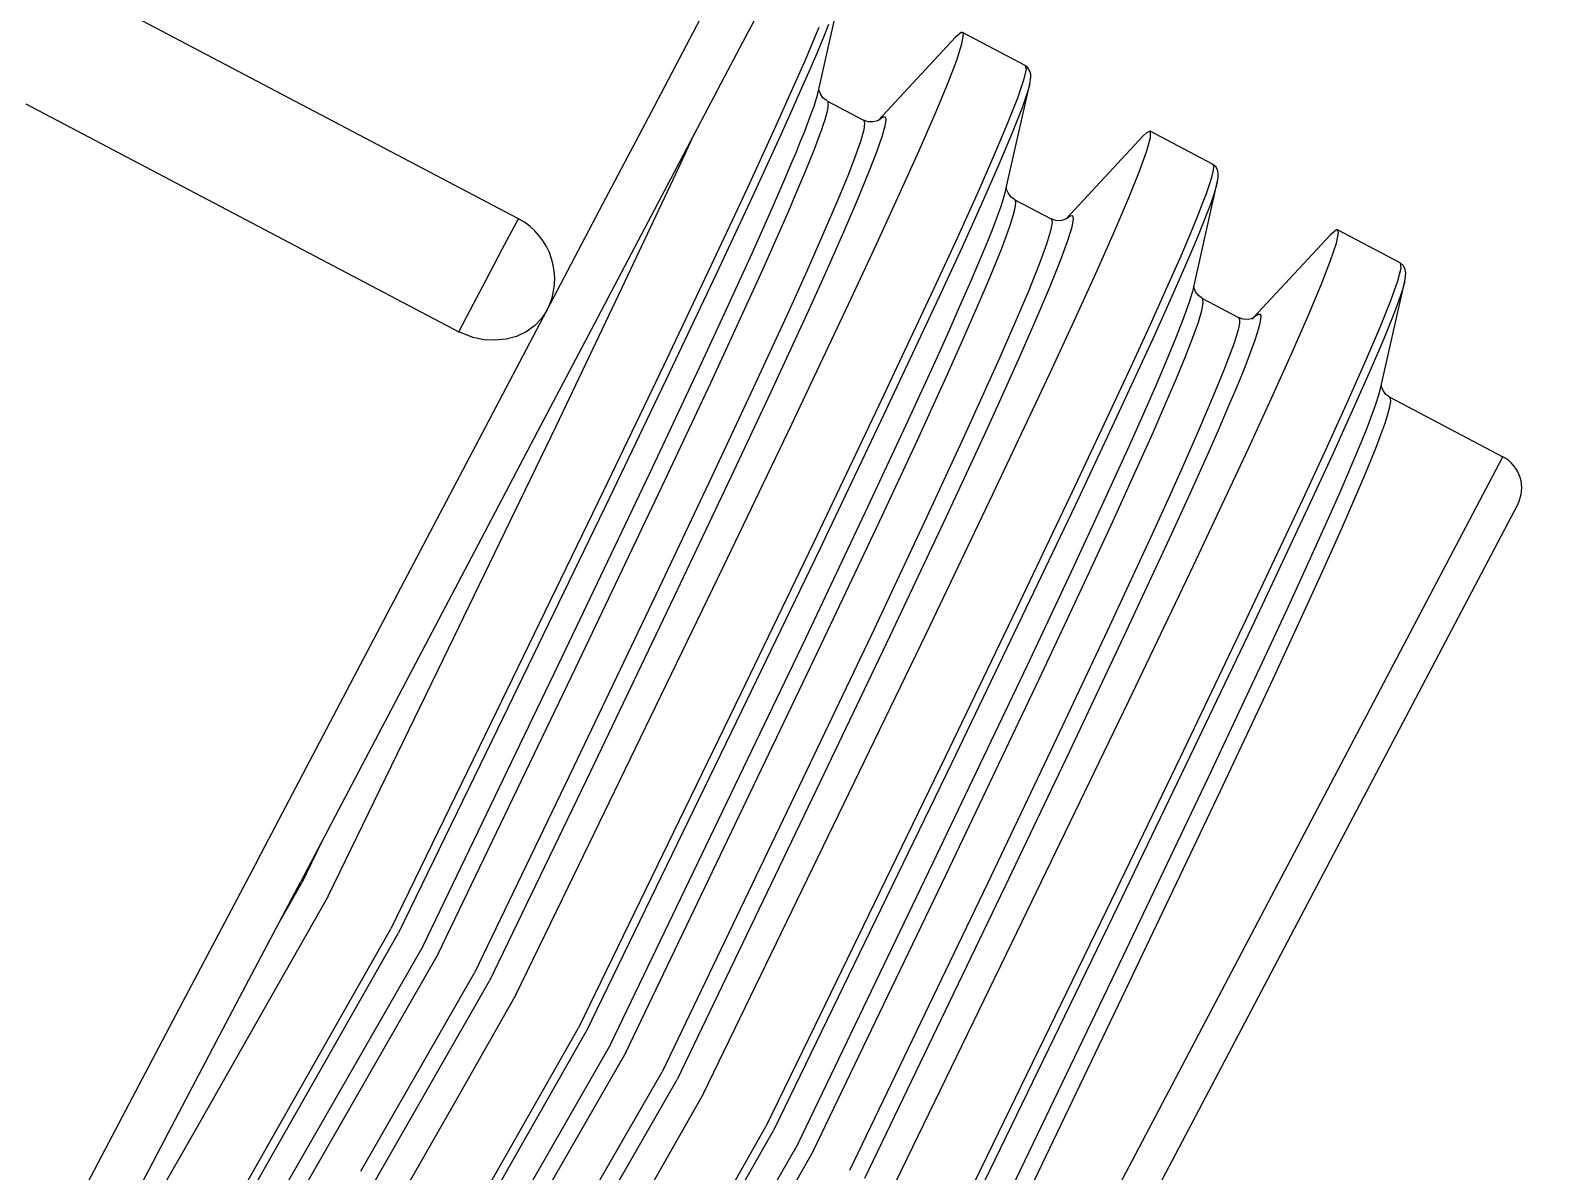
# Model space of a CAD drawing. Header units: metres. Extents: x 1628 to 1845, y 824 to 931.
# Drawn here: x 1653.5112 to 1653.5749, y 914.3328 to 914.3802 of the extents above; entities that cross this region are included whole.
import ezdxf

# ---------------------------------------------------------------- set-up
doc = ezdxf.new("R2010")
doc.units = ezdxf.units.M
doc.header["$LTSCALE"] = 0.15
doc.layers.get('0').update_dxf_attribs({"lineweight": 0, "plot": 0})
doc.layers.get('Defpoints').update_dxf_attribs({"lineweight": 0})
doc.layers.add('Alvenaria', color=170, linetype='Continuous', lineweight=0)
doc.layers.add('hidrosanitário', color=26, linetype='Continuous', lineweight=0)
doc.styles.get("Standard").update_dxf_attribs({"font": 'arial.ttf'})
doc.dimstyles.new('Lunardi', dxfattribs={"dimtxt": 0.1, "dimasz": 0.05, "dimexe": 0, "dimexo": 0.05, "dimgap": 0.05, "dimtad": 0, "dimzin": 9, "dimtxsty": 'Standard', "dimblk": 'OBLIQUE', "dimcen": 0, "dimse1": 1, "dimse2": 1, "dimclrd": 1, "dimclre": 1, "dimclrt": 1, "dimadec": 0, "dimazin": 0, "dimtfac": 1, "dimtmove": 1, "dimatfit": 2, "dimldrblk": 'OBLIQUE', "dimfxl": 1, "dimarcsym": 0})

# ---------------------------------------------------------------- blocks, each defined once
blk = doc.blocks.new('_Oblique')
at = {"color": 0, "linetype": 'ByBlock', "lineweight": -2}
blk.add_line((-0.5, -0.5), (0.5, 0.5), dxfattribs=at)
blk = doc.blocks.new('*D89')
at = {"layer": 'Alvenaria', "color": 1, "lineweight": -2, "ltscale": 10}
for p, q in [((1661.738355968798, 914.6991428588215), (1661.738355968798, 914.8843262014461)), ((1661.738355968798, 914.7917345301338), (1661.993642462659, 914.7762313281611)), ((1661.993642462659, 914.7762313281611), (1661.993642462659, 914.6762313281611))]:
    blk.add_line(p, q, dxfattribs=at)
at = {"layer": 'Defpoints', "color": 0, "ltscale": 10}
for p in [(1641.757035045169, 914.8843262014461), (1661.738355968798, 914.8843262014461), (1656.407035045169, 914.6991428588215)]:
    blk.add_point(p, dxfattribs=at)
at = {"layer": 'Alvenaria', "color": 1, "lineweight": -2, "ltscale": 10, "xscale": 0.05, "yscale": 0.05, "zscale": 0.05}
for p, rotation in [((1661.738355968798, 914.8843262014461), 90), ((1661.738355968798, 914.6991428588215), 270)]:
    blk.add_blockref('_Oblique', p, dxfattribs=dict(at, rotation=rotation))
at = {"layer": 'Alvenaria', "color": 1, "ltscale": 10, "insert": (1661.993642462659, 914.4962517920086), "char_height": 0.1, "attachment_point": 5, "rotation": 90}
blk.add_mtext('0,19', dxfattribs=at)

msp = doc.modelspace()

# ---------------------------------------------------------------- linework, layer by layer
at = {"layer": 'hidrosanitário', "linetype": 'Continuous'}
for p, q in [((1653.531510594308, 914.3724243345716), (1653.511312486317, 914.3830576976188)), ((1653.543990342594, 914.3777377927822), (1653.544978904876, 914.3821417047191)), ((1653.541684541511, 914.3813781099686), (1653.540210985828, 914.3785790861139)), ((1653.537168896965, 914.3771063517299), (1653.539086064246, 914.3807480172691)), ((1653.544005890305, 914.3803742138502), (1653.543749005766, 914.3797596372024)), ((1653.544411254313, 914.3805025770989), (1653.54419952061, 914.3799796057465)), ((1653.543749005766, 914.3797596372024), (1653.543445025071, 914.3790500539337)), ((1653.54419952061, 914.3799796057465), (1653.543944259477, 914.3793680500155)), ((1653.549691843237, 914.3799703168713), (1653.546491734743, 914.3765237948624)), ((1653.549920552375, 914.3801622397907), (1653.549691843237, 914.3799703168713)), ((1653.549739770598, 914.3790242593959), (1653.549957690297, 914.379703060185)), ((1653.549981928447, 914.3801653117246), (1653.549920552375, 914.3801622397907)), ((1653.549957690297, 914.379703060185), (1653.550018388763, 914.3800832187244)), ((1653.550018388763, 914.3800832187244), (1653.549981928447, 914.3801653117246)), ((1653.552586666458, 914.3787940384882), (1653.549981928447, 914.3801653117246)), ((1653.543445025071, 914.3790500539337), (1653.543089194054, 914.3782361093781)), ((1653.543944259477, 914.3793680500155), (1653.54364218047, 914.3786620209532)), ((1653.549367159042, 914.3780516209176), (1653.549739770598, 914.3790242593959)), ((1653.540210985828, 914.3785790861139), (1653.538514189501, 914.3753560159266)), ((1653.54364218047, 914.3786620209532), (1653.543288541671, 914.3778521792265)), ((1653.552622788616, 914.3786451448443), (1653.552523098212, 914.3781915890972)), ((1653.552583856003, 914.378795394985), (1653.552586666177, 914.378794038636)), ((1653.552704064089, 914.3787017309326), (1653.5525838797, 914.3787953007527)), ((1653.552586666177, 914.378794038636), (1653.552622788616, 914.3786451448443)), ((1653.552785354375, 914.3785666975625), (1653.552704064089, 914.3787017309326)), ((1653.552816595036, 914.3784347303506), (1653.552785354375, 914.3785666975625)), ((1653.552820144622, 914.3783279964234), (1653.552816595036, 914.3784347303506)), ((1653.543089194054, 914.3782361093781), (1653.542678033162, 914.3773113920538)), ((1653.543288541671, 914.3778521792265), (1653.542879858967, 914.3769320967003)), ((1653.543969353833, 914.3776500818867), (1653.543990342532, 914.3777377925053)), ((1653.544011060758, 914.3778188376591), (1653.544010603092, 914.3778281331529)), ((1653.544022223665, 914.3777451342171), (1653.544011060758, 914.3778188376591)), ((1653.544070066442, 914.377611278949), (1653.544022223665, 914.3777451342171)), ((1653.548843581204, 914.3767922214911), (1653.549367159042, 914.3780516209176)), ((1653.551788785946, 914.3736322751874), (1653.552777326748, 914.3780360915207)), ((1653.552523098212, 914.3781915890972), (1653.552267490909, 914.3774418705755)), ((1653.552710582419, 914.3777838417013), (1653.552456051261, 914.3770361686711)), ((1653.552777342501, 914.3780361616361), (1653.552710582419, 914.3777838417013)), ((1653.55277735741, 914.3780363493215), (1653.552795105981, 914.378121958425)), ((1653.552795105981, 914.378121958425), (1653.552812087663, 914.3782293837944)), ((1653.552812087663, 914.3782293837944), (1653.552820144622, 914.3783279964234)), ((1653.511027693389, 914.3772058303393), (1653.5290366023, 914.3677249786365)), ((1653.535028778643, 914.3730411899569), (1653.537168896965, 914.3771063517299)), ((1653.542678033162, 914.3773113920538), (1653.542203784904, 914.3762599586294)), ((1653.543742843731, 914.3769284363198), (1653.543819995461, 914.3771529790181)), ((1653.543819995461, 914.3771529790181), (1653.543882419502, 914.3773460163629)), ((1653.543882419502, 914.3773460163629), (1653.543931716244, 914.3775107369161)), ((1653.543931716244, 914.3775107369161), (1653.543969353833, 914.3776500818867)), ((1653.54417724964, 914.3774556048288), (1653.544070066442, 914.377611278949)), ((1653.54434969364, 914.377320630585), (1653.54417724964, 914.3774556048288)), ((1653.544377514685, 914.3773008535359), (1653.544360779034, 914.3773146976164)), ((1653.544360813179, 914.377314679657), (1653.545869060473, 914.3765206577095)), ((1653.544390983571, 914.3772768305919), (1653.544377514685, 914.3773008535359)), ((1653.544399782028, 914.3772418748081), (1653.544390983571, 914.3772768305919)), ((1653.544391230622, 914.3770561211338), (1653.544400714073, 914.3771332130914)), ((1653.544403278023, 914.3771945390893), (1653.544399782028, 914.3772418748081)), ((1653.544400714073, 914.3771332130914), (1653.544403278023, 914.3771945390893)), ((1653.552267490909, 914.3774418705755), (1653.551858759396, 914.3764012857823)), ((1653.542879858967, 914.3769320967003), (1653.542408424952, 914.3758859283985)), ((1653.543537256185, 914.3763707481648), (1653.543649221102, 914.3766689246581)), ((1653.543649221102, 914.3766689246581), (1653.543742843731, 914.3769284363198)), ((1653.544202258208, 914.3763571476015), (1653.544263118976, 914.376547215531)), ((1653.544263118976, 914.376547215531), (1653.544311064119, 914.3767093687452)), ((1653.544311064119, 914.3767093687452), (1653.544347540412, 914.3768465078556)), ((1653.544347540412, 914.3768465078556), (1653.544373864601, 914.3769612850069)), ((1653.544373864601, 914.3769612850069), (1653.544391230622, 914.3770561211338)), ((1653.545867169949, 914.3765216030577), (1653.545868840165, 914.376520773)), ((1653.546060646741, 914.3764538114781), (1653.545868821456, 914.3765207677168)), ((1653.545868840165, 914.376520773), (1653.545881733174, 914.3765112701519)), ((1653.545881733174, 914.3765112701519), (1653.545911508747, 914.3763882165108)), ((1653.546264979998, 914.3764470803708), (1653.546060646741, 914.3764538114781)), ((1653.546393945681, 914.3764770521746), (1653.546264979998, 914.3764470803708)), ((1653.546470425278, 914.3765107390204), (1653.546393945681, 914.3764770521746)), ((1653.546503988518, 914.3765313024819), (1653.546470425278, 914.3765107390204)), ((1653.546491765034, 914.3765198164065), (1653.546507835975, 914.376534063111)), ((1653.546496839389, 914.3765243147641), (1653.546536208013, 914.376563832891)), ((1653.546507835975, 914.376534063111), (1653.546503988518, 914.3765313024819)), ((1653.546536208013, 914.376563832891), (1653.546674601111, 914.3766649865049)), ((1653.546674601111, 914.3766649865049), (1653.546762829503, 914.3766629660008)), ((1653.546792678935, 914.3765400525781), (1653.546752009533, 914.3762697271859)), ((1653.546762829503, 914.3766629660008), (1653.546792678935, 914.3765400525781)), ((1653.548173930049, 914.3752553553188), (1653.548843581204, 914.3767922214911)), ((1653.552456051261, 914.3770361686711), (1653.552049369088, 914.3759994779668)), ((1653.538180428863, 914.3745481178171), (1653.538835224694, 914.3759658233287)), ((1653.542203784904, 914.3762599586294), (1653.541034358471, 914.3737133644249)), ((1653.542408424952, 914.3758859283985), (1653.541245814505, 914.3733520977551)), ((1653.543250103756, 914.3756422570068), (1653.543405010295, 914.3760301284169)), ((1653.543405010295, 914.3760301284169), (1653.543537256185, 914.3763707481648)), ((1653.543925719136, 914.3755866939932), (1653.544035339764, 914.3758804175216)), ((1653.544035339764, 914.3758804175216), (1653.544126904528, 914.3761360202816)), ((1653.544126904528, 914.3761360202816), (1653.544202258208, 914.3763571476015)), ((1653.545871768476, 914.3761196548421), (1653.545749046008, 914.3756819104108)), ((1653.545911508747, 914.3763882165108), (1653.545871768476, 914.3761196548421)), ((1653.546627168102, 914.3758279589294), (1653.546406296778, 914.3751932956725)), ((1653.546752009533, 914.3762697271859), (1653.546627168102, 914.3758279589294)), ((1653.551858759396, 914.3764012857823), (1653.551300888833, 914.3750774100995)), ((1653.552049369088, 914.3759994779668), (1653.551494505253, 914.3746813149542)), ((1653.557490286672, 914.3758647996472), (1653.554290183073, 914.372418282908)), ((1653.557628469641, 914.3759982799288), (1653.557490286672, 914.3758647996472)), ((1653.557780371882, 914.3760597945002), (1653.557628469641, 914.3759982799288)), ((1653.5576507252, 914.3752459696175), (1653.557801503544, 914.3757972351823)), ((1653.557794347997, 914.3760485048044), (1653.557780371882, 914.3760597945002)), ((1653.560385109337, 914.3746885215567), (1653.557780371882, 914.3760597945002)), ((1653.557801503544, 914.3757972351823), (1653.557794347997, 914.3760485048044)), ((1653.538514189501, 914.3753560159266), (1653.53661545404, 914.3717493616896)), ((1653.542861978246, 914.3747041759154), (1653.54307029413, 914.3752027833721)), ((1653.54307029413, 914.3752027833721), (1653.543250103756, 914.3756422570068)), ((1653.543644230411, 914.3748689610111), (1653.543796130986, 914.3752511226107)), ((1653.543796130986, 914.3752511226107), (1653.543925719136, 914.3755866939932)), ((1653.545749046008, 914.3756819104108), (1653.545531647169, 914.375053843924)), ((1653.546406296778, 914.3751932956725), (1653.546076047652, 914.3743394181424)), ((1653.547364228093, 914.3734524621923), (1653.548173930049, 914.3752553553188)), ((1653.557344023152, 914.3743985264664), (1653.5576507252, 914.3752459696175)), ((1653.535832456817, 914.369558414003), (1653.538180428863, 914.3745481178171)), ((1653.542621430536, 914.3741388581511), (1653.542861978246, 914.3747041759154)), ((1653.543467805875, 914.3744359173165), (1653.543644230411, 914.3748689610111)), ((1653.545531647169, 914.375053843924), (1653.545206419328, 914.3742095040752)), ((1653.551300888833, 914.3750774100995), (1653.550599016683, 914.3734800050661)), ((1653.551494505253, 914.3746813149542), (1653.55079657401, 914.3730913971117)), ((1653.560529276641, 914.3745627761839), (1653.560381428727, 914.3746902481016)), ((1653.560381437896, 914.3746902465691), (1653.560385109376, 914.3746885215364)), ((1653.560385109376, 914.3746885215364), (1653.560409097621, 914.3746613715984)), ((1653.56042205831, 914.374553791874), (1653.560396516639, 914.3743758775122)), ((1653.560409097621, 914.3746613715984), (1653.56042205831, 914.374553791874)), ((1653.560598917503, 914.374414853281), (1653.560529276641, 914.3745627761839)), ((1653.542344109119, 914.3734975489147), (1653.542621430536, 914.3741388581511)), ((1653.543027069646, 914.3733874299862), (1653.543263309242, 914.3739445644935)), ((1653.543263309242, 914.3739445644935), (1653.543467805875, 914.3744359173165)), ((1653.545206419328, 914.3742095040752), (1653.544752606272, 914.3731054775744)), ((1653.546076047652, 914.3743394181424), (1653.545615354933, 914.3732223289373)), ((1653.556884613313, 914.3732610143636), (1653.557344023152, 914.3743985264664)), ((1653.55958722927, 914.3695267574672), (1653.560575790893, 914.3739306664729)), ((1653.560334965536, 914.3741321997486), (1653.560239745078, 914.3738270811914)), ((1653.560396516639, 914.3743758775122), (1653.560334965536, 914.3741321997486)), ((1653.560575792071, 914.3739306717168), (1653.560523364748, 914.3737277297178)), ((1653.560577193984, 914.3739369556199), (1653.560597295022, 914.3740367631435)), ((1653.560597295022, 914.3740367631435), (1653.560614036569, 914.3741552987972)), ((1653.560618754333, 914.3742754010818), (1653.560598917503, 914.374414853281)), ((1653.560614036569, 914.3741552987972), (1653.560618754333, 914.3742754010818)), ((1653.541034358471, 914.3737133644249), (1653.539513449244, 914.3704619811738)), ((1653.541245814505, 914.3733520977551), (1653.539733577215, 914.370116959793)), ((1653.542024319897, 914.3727685633714), (1653.542344109119, 914.3734975489147)), ((1653.542754612332, 914.3727553601279), (1653.543027069646, 914.3733874299862)), ((1653.546421580837, 914.3713970390318), (1653.547364228093, 914.3734524621923)), ((1653.550599016683, 914.3734800050661), (1653.549759383575, 914.3716209245006)), ((1653.55156885155, 914.3729017817004), (1653.551687127239, 914.373260683107)), ((1653.551687127239, 914.373260683107), (1653.551769257046, 914.3735503554708)), ((1653.551769257046, 914.3735503554708), (1653.551788785946, 914.3736322751874)), ((1653.551810717059, 914.373699307766), (1653.551809418862, 914.3737242761513)), ((1653.551826197211, 914.3736173240454), (1653.551810717059, 914.373699307766)), ((1653.551874401494, 914.3734941432836), (1653.551826197211, 914.3736173240454)), ((1653.551995561898, 914.3733294375006), (1653.551874401494, 914.3734941432836)), ((1653.552159479381, 914.3732090418011), (1653.551995561898, 914.3733294375006)), ((1653.556276892448, 914.3718417849825), (1653.556884613313, 914.3732610143636)), ((1653.560112861679, 914.3734640505788), (1653.559956070487, 914.3730462038361)), ((1653.560239745078, 914.3738270811914), (1653.560112861679, 914.3734640505788)), ((1653.560428933841, 914.3734241354855), (1653.560303043883, 914.3730630141322)), ((1653.560523364748, 914.3737277297178), (1653.560428933841, 914.3734241354855)), ((1653.5326946589, 914.3686075218484), (1653.535028778643, 914.3730411899569)), ((1653.541241965491, 914.3710184092661), (1653.542024319897, 914.3727685633714)), ((1653.542440327794, 914.372036830795), (1653.542754612332, 914.3727553601279)), ((1653.544752606272, 914.3731054775744), (1653.544178922973, 914.3717684492326)), ((1653.545615354933, 914.3732223289373), (1653.545033071549, 914.3718689700931)), ((1653.55079657401, 914.3730913971117), (1653.549961785617, 914.3712415205123)), ((1653.551411634176, 914.3724662423174), (1653.55156885155, 914.3729017817004)), ((1653.552067667988, 914.3724615888405), (1653.552147398794, 914.3727467046497)), ((1653.552147398794, 914.3727467046497), (1653.552191793274, 914.372964757411)), ((1653.552159256613, 914.3732091624333), (1653.553667503898, 914.3724151404904)), ((1653.552172321753, 914.3731993799993), (1653.552159472157, 914.3732090482949)), ((1653.552200511537, 914.3731165106153), (1653.552172321753, 914.3731993799993)), ((1653.552191793274, 914.372964757411), (1653.552200511537, 914.3731165106153)), ((1653.559956070487, 914.3730462038361), (1653.559770838177, 914.3725760711391)), ((1653.560147436559, 914.3726474354685), (1653.55996356822, 914.3721799105747)), ((1653.560303043883, 914.3730630141322), (1653.560147436559, 914.3726474354685)), ((1653.530839869306, 914.3711502902297), (1653.531330608284, 914.3720824505288)), ((1653.531330608284, 914.3720824505288), (1653.531510594308, 914.3724243345716)), ((1653.541671106381, 914.37031162267), (1653.542440327794, 914.372036830795)), ((1653.551209600999, 914.3719402257152), (1653.551411634176, 914.3724662423174)), ((1653.551798528638, 914.3716792163023), (1653.551952290799, 914.3721081927947)), ((1653.551952290799, 914.3721081927947), (1653.552067667988, 914.3724615888405)), ((1653.553709252037, 914.372260825282), (1653.553648120515, 914.3719227116922)), ((1653.553664821604, 914.3724164529899), (1653.553667277732, 914.3724152588281)), ((1653.553858952239, 914.3723483095523), (1653.553667246578, 914.372415245012)), ((1653.553667277732, 914.3724152588281), (1653.553678494613, 914.3724073623839)), ((1653.553678494613, 914.3724073623839), (1653.553709252037, 914.372260825282)), ((1653.554063281195, 914.3723415399497), (1653.553858952239, 914.3723483095523)), ((1653.554192301624, 914.372371503001), (1653.554063281195, 914.3723415399497)), ((1653.554268841292, 914.3724052084935), (1653.554192301624, 914.372371503001)), ((1653.554302433472, 914.3724257877543), (1653.554268841292, 914.3724052084935)), ((1653.554290224112, 914.3724143118166), (1653.554306294829, 914.3724285584508)), ((1653.554306294829, 914.3724285584508), (1653.554302433472, 914.3724257877543)), ((1653.554306021322, 914.3724283621973), (1653.554453939649, 914.3725497510181)), ((1653.554527955811, 914.372072011171), (1653.554352990888, 914.3715033285284)), ((1653.554453939649, 914.3725497510181), (1653.554559576812, 914.3725590295771)), ((1653.55459037178, 914.3724125641215), (1653.554527955811, 914.372072011171)), ((1653.554559576812, 914.3725590295771), (1653.55459037178, 914.3724125641215)), ((1653.559558281272, 914.3720554747879), (1653.559319631389, 914.3714866445271)), ((1653.559770838177, 914.3725760711391), (1653.559558281272, 914.3720554747879)), ((1653.55996356822, 914.3721799105747), (1653.559752547301, 914.3716622465713)), ((1653.53661545404, 914.3717493616896), (1653.534538709744, 914.3678045790862)), ((1653.544178922973, 914.3717684492326), (1653.543502971527, 914.3702386205082)), ((1653.545033071549, 914.3718689700931), (1653.544347053032, 914.3703200202431)), ((1653.545354121817, 914.3691045355165), (1653.546421580837, 914.3713970390318)), ((1653.549759383575, 914.3716209245006), (1653.548789319382, 914.369514098951)), ((1653.550960981717, 914.3713214901168), (1653.551209600999, 914.3719402257152)), ((1653.551600611976, 914.3711610188257), (1653.551798528638, 914.3716792163023)), ((1653.553476030739, 914.3713594887422), (1653.553172312075, 914.3705302212247)), ((1653.553648120515, 914.3719227116922), (1653.553476030739, 914.3713594887422)), ((1653.554352990888, 914.3715033285284), (1653.554044503926, 914.3706650086419)), ((1653.555526404183, 914.3701513684555), (1653.556276892448, 914.3718417849825)), ((1653.559319631389, 914.3714866445271), (1653.559055858335, 914.3708712480452)), ((1653.559752547301, 914.3716622465713), (1653.559515597173, 914.371096658002)), ((1653.565288730107, 914.3717592824228), (1653.562088625068, 914.368312764133)), ((1653.565541138712, 914.3719583851853), (1653.565288730107, 914.3717592824228)), ((1653.565292824123, 914.3706921259904), (1653.565533025673, 914.3714132512291)), ((1653.565533025673, 914.3714132512291), (1653.56561629325, 914.3718362798702)), ((1653.565578815318, 914.371954277276), (1653.565541138712, 914.3719583851853)), ((1653.56561629325, 914.3718362798702), (1653.565578815318, 914.371954277276)), ((1653.568183552952, 914.3705830042377), (1653.565578815318, 914.371954277276)), ((1653.530172572132, 914.3698827570602), (1653.530839869306, 914.3711502902297)), ((1653.540248613458, 914.3688407501036), (1653.541241965491, 914.3710184092661)), ((1653.549961785617, 914.3712415205123), (1653.548997433367, 914.3691455462936)), ((1653.550663039248, 914.3706048666513), (1653.550960981717, 914.3713214901168)), ((1653.551356782557, 914.3705513814702), (1653.551600611976, 914.3711610188257)), ((1653.559055858335, 914.3708712480452), (1653.558767956169, 914.3702110692732)), ((1653.559515597173, 914.371096658002), (1653.559253681987, 914.370484802402)), ((1653.539513449244, 914.3704619811738), (1653.537553235228, 914.366330060252)), ((1653.539733577215, 914.370116959793), (1653.537784314862, 914.3660055557716)), ((1653.540693974398, 914.3681647733392), (1653.541671106381, 914.37031162267)), ((1653.543502971527, 914.3702386205082), (1653.542752188213, 914.3685742133407)), ((1653.544347053032, 914.3703200202431), (1653.543585134739, 914.3686344615148)), ((1653.550314554753, 914.369788630876), (1653.550663039248, 914.3706048666513)), ((1653.55106433882, 914.3698452029198), (1653.551356782557, 914.3705513814702)), ((1653.553172312075, 914.3705302212247), (1653.552735221618, 914.3694412285433)), ((1653.554044503926, 914.3706650086419), (1653.553600741035, 914.3695633466277)), ((1653.55463979613, 914.3682023919459), (1653.555526404183, 914.3701513684555)), ((1653.558767956169, 914.3702110692732), (1653.558456887478, 914.3695078533547)), ((1653.559253681987, 914.370484802402), (1653.558967788257, 914.3698284491315)), ((1653.564898390276, 914.3696780359996), (1653.565292824123, 914.3706921259904)), ((1653.568210196509, 914.3703532447189), (1653.568073175134, 914.3698287275715)), ((1653.568320537933, 914.3704667935981), (1653.568179721992, 914.3705847069796)), ((1653.568179809955, 914.3705847589586), (1653.568183552765, 914.3705830043368)), ((1653.568183552765, 914.3705830043368), (1653.568210196509, 914.3703532447189)), ((1653.5683948687, 914.3703178577575), (1653.568320537933, 914.3704667935981)), ((1653.568417039208, 914.3701734207839), (1653.5683948687, 914.3703178577575)), ((1653.568412489022, 914.3700500518564), (1653.568417039208, 914.3701734207839)), ((1653.529511222321, 914.368626520924), (1653.530172572132, 914.3698827570602)), ((1653.533080540326, 914.3638014163892), (1653.535832456817, 914.369558414003)), ((1653.548789319382, 914.369514098951), (1653.546491745926, 914.3646214349797)), ((1653.54991843339, 914.3688801183469), (1653.550314554753, 914.369788630876)), ((1653.550722070991, 914.3690407757426), (1653.55106433882, 914.3698452029198)), ((1653.552735221618, 914.3694412285433), (1653.552176641926, 914.3681222102234)), ((1653.553600741035, 914.3695633466277), (1653.553033758458, 914.3682283687162)), ((1653.558456887478, 914.3695078533547), (1653.557767546358, 914.3679759743322)), ((1653.558967788257, 914.3698284491315), (1653.558658873446, 914.3691293342042)), ((1653.559559056235, 914.3694110630572), (1653.55958722927, 914.3695267574672)), ((1653.559609167605, 914.3695936965187), (1653.559607862164, 914.3696187583273)), ((1653.559624662909, 914.3695116926806), (1653.559609167605, 914.3695936965187)), ((1653.559672870939, 914.3693885474827), (1653.559624662909, 914.3695116926806)), ((1653.564353618456, 914.3683783785345), (1653.564898390276, 914.3696780359996)), ((1653.567385672743, 914.3654212404117), (1653.568374235323, 914.3698251536775)), ((1653.568073175134, 914.3698287275715), (1653.567780718216, 914.3690089487325)), ((1653.568260996012, 914.3694218299386), (1653.567969967576, 914.3686047652527)), ((1653.568374231477, 914.3698251365577), (1653.568260996012, 914.3694218299386)), ((1653.568375849776, 914.3698323888593), (1653.56839512849, 914.3699278402264)), ((1653.56839512849, 914.3699278402264), (1653.568412489022, 914.3700500518564)), ((1653.539043463217, 914.3662402604111), (1653.540248613458, 914.3688407501036)), ((1653.542882057987, 914.3638791189494), (1653.545354121817, 914.3691045355165)), ((1653.548997433367, 914.3691455462936), (1653.546713691301, 914.3642791564794)), ((1653.549463658185, 914.3678547531431), (1653.54991843339, 914.3688801183469)), ((1653.550332825486, 914.3681453236713), (1653.550722070991, 914.3690407757426)), ((1653.558658873446, 914.3691293342042), (1653.557974238232, 914.3676064041913)), ((1653.559176293696, 914.3682707117582), (1653.559410160709, 914.3689218650802)), ((1653.559410160709, 914.3689218650802), (1653.559559056235, 914.3694110630572)), ((1653.5597939281, 914.3692239788188), (1653.559672870939, 914.3693885474827)), ((1653.559957873755, 914.3691035423208), (1653.5597939281, 914.3692239788188)), ((1653.559937482337, 914.3686079535298), (1653.559997536159, 914.3689214226431)), ((1653.559957893925, 914.3691035426043), (1653.559956126878, 914.3691044387147)), ((1653.559957700044, 914.3691036452119), (1653.561465947354, 914.3683096232558)), ((1653.559982680648, 914.3690772736022), (1653.559957893925, 914.3691035426043)), ((1653.559997536159, 914.3689214226431), (1653.559982680648, 914.3690772736022)), ((1653.567780718216, 914.3690089487325), (1653.567335922789, 914.367899804867)), ((1653.5290366023, 914.3677249786365), (1653.529511222321, 914.368626520924)), ((1653.529876289885, 914.3632540206604), (1653.5326946589, 914.3686075218484)), ((1653.532471309965, 914.3682667316841), (1653.532175150692, 914.3679618712915)), ((1653.5326946589, 914.3686075218484), (1653.532471309965, 914.3682667316841)), ((1653.539508064517, 914.3656008298344), (1653.540693974398, 914.3681647733392)), ((1653.542752188213, 914.3685742133407), (1653.541181490499, 914.3651618652066)), ((1653.543585134739, 914.3686344615148), (1653.541991230105, 914.365178026891)), ((1653.553033758458, 914.3682283687162), (1653.552366338757, 914.3667091851789)), ((1653.553624768488, 914.3660094820038), (1653.55463979613, 914.3682023919459)), ((1653.558859410326, 914.3674619636663), (1653.559176293696, 914.3682707117582)), ((1653.559792593501, 914.3681263669832), (1653.559937482337, 914.3686079535298)), ((1653.56165764042, 914.3682427595286), (1653.561465733175, 914.3683097271505)), ((1653.561465808047, 914.3683096963177), (1653.561471655667, 914.368306118698)), ((1653.561471655667, 914.368306118698), (1653.561505558968, 914.3682323503017)), ((1653.561505558968, 914.3682323503017), (1653.56150124394, 914.3680854387862)), ((1653.561861921827, 914.3682360524049), (1653.56165764042, 914.3682427595286)), ((1653.561990848113, 914.3682660228951), (1653.561861921827, 914.3682360524049)), ((1653.562067302882, 914.3682997007593), (1653.561990848113, 914.3682660228951)), ((1653.562025286313, 914.3682445767331), (1653.562170263925, 914.3683855090708)), ((1653.562100867284, 914.3683202645188), (1653.562067302882, 914.3682997007593)), ((1653.562088646929, 914.368308779568), (1653.562104720819, 914.3683230294346)), ((1653.562104720819, 914.3683230294346), (1653.562100867284, 914.3683202645188)), ((1653.562170263925, 914.3683855090708), (1653.562280318553, 914.3684577191086)), ((1653.562280318553, 914.3684577191086), (1653.562352685166, 914.3684577026897)), ((1653.562382167078, 914.3682368217087), (1653.562338128301, 914.3680132080276)), ((1653.562352685166, 914.3684577026897), (1653.562386803565, 914.3683843433528)), ((1653.562386803565, 914.3683843433528), (1653.562382167078, 914.3682368217087)), ((1653.563663565514, 914.3668027591034), (1653.564353618456, 914.3683783785345)), ((1653.567969967576, 914.3686047652527), (1653.56752756845, 914.3675001741099)), ((1653.529617084356, 914.3674895836562), (1653.5290366023, 914.3677249786365)), ((1653.531429673161, 914.3675307983794), (1653.531004248159, 914.36741404842)), ((1653.531831176885, 914.3677187768571), (1653.531429673161, 914.3675307983794)), ((1653.532175150692, 914.3679618712915), (1653.531831176885, 914.3677187768571)), ((1653.534538709744, 914.3678045790862), (1653.532310007585, 914.3635711520233)), ((1653.548936955884, 914.3666841547447), (1653.549463658185, 914.3678547531431)), ((1653.549885767552, 914.3671346171031), (1653.550332825486, 914.3681453236713)), ((1653.552176641926, 914.3681222102234), (1653.551519031964, 914.3666216603201)), ((1653.557767546358, 914.3679759743322), (1653.55698419028, 914.3662654601785)), ((1653.557974238232, 914.3676064041913), (1653.557196097361, 914.3659057829375)), ((1653.559563897898, 914.3674850363896), (1653.559792593501, 914.3681263669832)), ((1653.561375268284, 914.3675650287105), (1653.561250009225, 914.3671826314162)), ((1653.561458074565, 914.3678634760031), (1653.561375268284, 914.3675650287105)), ((1653.56150124394, 914.3680854387862), (1653.561458074565, 914.3678634760031)), ((1653.562253892624, 914.3677120462114), (1653.562126599416, 914.367325785767)), ((1653.562338128301, 914.3680132080276), (1653.562253892624, 914.3677120462114)), ((1653.567335922789, 914.367899804867), (1653.566743056064, 914.3665094018784)), ((1653.53008500618, 914.36739064824), (1653.529617084356, 914.3674895836562)), ((1653.530543149331, 914.3673658203681), (1653.53008500618, 914.36739064824)), ((1653.531004248159, 914.36741404842), (1653.530543149331, 914.3673658203681)), ((1653.549367830897, 914.3659806686778), (1653.549885767552, 914.3671346171031)), ((1653.558466159859, 914.3665104438478), (1653.558859410326, 914.3674619636663)), ((1653.559253314093, 914.3666882536236), (1653.559563897898, 914.3674850363896)), ((1653.561250009225, 914.3671826314162), (1653.561078068778, 914.3667068211826)), ((1653.562126599416, 914.367325785767), (1653.561951956523, 914.3668448430851)), ((1653.56752756845, 914.3675001741099), (1653.566938047278, 914.3661161270013)), ((1653.537553235228, 914.366330060252), (1653.535049087719, 914.3611077346338)), ((1653.536976520422, 914.3618438318499), (1653.539043463217, 914.3662402604111)), ((1653.54764101309, 914.3638549307559), (1653.548936955884, 914.3666841547447)), ((1653.551519031964, 914.3666216603201), (1653.550805036278, 914.3650295057678)), ((1653.552366338757, 914.3667091851789), (1653.551641748714, 914.3650969048476)), ((1653.55698419028, 914.3662654601785), (1653.556086693761, 914.3643320514973)), ((1653.55800579293, 914.3654355073427), (1653.558466159859, 914.3665104438478)), ((1653.558867375476, 914.3657506220429), (1653.559253314093, 914.3666882536236)), ((1653.561078068778, 914.3667068211826), (1653.560852735998, 914.366122845639)), ((1653.561723153004, 914.366254275848), (1653.561430653616, 914.3655337721405)), ((1653.561951956523, 914.3668448430851), (1653.561723153004, 914.366254275848)), ((1653.562834411732, 914.3649629171682), (1653.563663565514, 914.3668027591034)), ((1653.566743056064, 914.3665094018784), (1653.566007560596, 914.3648480897796)), ((1653.537784314862, 914.3660055557716), (1653.535293937014, 914.3608090073374)), ((1653.537473410032, 914.3612657312688), (1653.539508064517, 914.3656008298344)), ((1653.548092926681, 914.3631914077423), (1653.549367830897, 914.3659806686778)), ((1653.551245153206, 914.3609596717574), (1653.553624768488, 914.3660094820038)), ((1653.557196097361, 914.3659057829375), (1653.55630438122, 914.3639833043228)), ((1653.558415186593, 914.3646912191839), (1653.558867375476, 914.3657506220429)), ((1653.560852735998, 914.366122845639), (1653.560564614375, 914.3654106563915)), ((1653.566938047278, 914.3661161270013), (1653.566206820314, 914.3644629238936)), ((1653.541181490499, 914.3651618652066), (1653.539560788908, 914.3616994940048)), ((1653.541991230105, 914.365178026891), (1653.540346601132, 914.3616702078293)), ((1653.550805036278, 914.3650295057678), (1653.550050003282, 914.3633727585695)), ((1653.551641748714, 914.3650969048476), (1653.550875544978, 914.3634189368186)), ((1653.557489453926, 914.3642598452298), (1653.55800579293, 914.3654355073427)), ((1653.560564614375, 914.3654106563915), (1653.560204645464, 914.3645522005584)), ((1653.561430653616, 914.3655337721405), (1653.56106526741, 914.3646650274015)), ((1653.561873413025, 914.3628726353659), (1653.562834411732, 914.3649629171682)), ((1653.567173861735, 914.3647142527332), (1653.567297487415, 914.3650937110574)), ((1653.567297487415, 914.3650937110574), (1653.567385672743, 914.3654212404117)), ((1653.567407598852, 914.36548831973), (1653.567406304964, 914.3655132382776)), ((1653.567423075864, 914.3654063239699), (1653.567407598852, 914.36548831973)), ((1653.567471285459, 914.3652831163463), (1653.567423075864, 914.3654063239699)), ((1653.567592471047, 914.3651183775623), (1653.567471285459, 914.3652831163463)), ((1653.56775638507, 914.3649979906095), (1653.567592471047, 914.3651183775623)), ((1653.567756143497, 914.3649981279782), (1653.572456048386, 914.362523846971)), ((1653.567757932197, 914.3649971396421), (1653.567756369019, 914.3649980085233)), ((1653.567786048848, 914.3649609634126), (1653.567757932197, 914.3649971396421)), ((1653.546491745926, 914.3646214349797), (1653.543779538855, 914.3589404159297)), ((1653.556086693761, 914.3643320514973), (1653.554436047464, 914.3608237465337)), ((1653.557907723824, 914.3635324173429), (1653.558415186593, 914.3646912191839)), ((1653.560204645464, 914.3645522005584), (1653.559759471867, 914.3635199583496)), ((1653.56106526741, 914.3646650274015), (1653.560613440056, 914.3636201478605)), ((1653.566007560596, 914.3648480897796), (1653.565135884723, 914.3629280964278)), ((1653.566206820314, 914.3644629238936), (1653.565340303263, 914.3625527306444)), ((1653.567009460736, 914.3642577259393), (1653.567173861735, 914.3647142527332)), ((1653.567677655407, 914.3642938912324), (1653.567758435861, 914.3645952930519)), ((1653.567758435861, 914.3645952930519), (1653.56779630914, 914.3648198377768)), ((1653.56779630914, 914.3648198377768), (1653.567786048848, 914.3649609634126)), ((1653.528398575089, 914.3541134232455), (1653.533080540326, 914.3638014163892)), ((1653.540031093454, 914.357933979257), (1653.542882057987, 914.3638791189494)), ((1653.546713691301, 914.3642791564794), (1653.544018143047, 914.3586297704514)), ((1653.546049904522, 914.3604425561471), (1653.54764101309, 914.3638549307559)), ((1653.55630438122, 914.3639833043228), (1653.554663869393, 914.3604940852988)), ((1653.556934705696, 914.3630197943912), (1653.557489453926, 914.3642598452298)), ((1653.566570966871, 914.363142495743), (1653.56680748208, 914.3637317184198)), ((1653.56680748208, 914.3637317184198), (1653.567009460736, 914.3642577259393)), ((1653.567396313587, 914.3634706036012), (1653.567557095847, 914.3639202568547)), ((1653.567557095847, 914.3639202568547), (1653.567677655407, 914.3642938912324)), ((1653.5269005909, 914.3576016706761), (1653.529876289885, 914.3632540206604)), ((1653.532310007585, 914.3635711520233), (1653.529957409949, 914.3591023850968)), ((1653.546526991695, 914.3598268512499), (1653.548092926681, 914.3631914077423)), ((1653.550050003282, 914.3633727585695), (1653.548498852849, 914.3600237941096)), ((1653.550875544978, 914.3634189368186), (1653.549301486526, 914.3600264585289)), ((1653.557362280253, 914.3623100403483), (1653.557907723824, 914.3635324173429)), ((1653.559759471867, 914.3635199583496), (1653.559224206606, 914.3623063503123)), ((1653.560613440056, 914.3636201478605), (1653.560070214466, 914.3623914206603)), ((1653.566302729625, 914.3624955347364), (1653.566570966871, 914.363142495743)), ((1653.56719844697, 914.3629524066041), (1653.567396313587, 914.3634706036012)), ((1653.55432334731, 914.3280807217934), (1653.572456048386, 914.362523846971)), ((1653.555789512568, 914.360508046781), (1653.556934705696, 914.3630197943912)), ((1653.559589938151, 914.3580054441406), (1653.561873413025, 914.3628726353659)), ((1653.565135884723, 914.3629280964278), (1653.564135447371, 914.3607634844252)), ((1653.565340303263, 914.3625527306444), (1653.564345875803, 914.3603995351923)), ((1653.566007727228, 914.3618012569957), (1653.566302729625, 914.3624955347364)), ((1653.56696648987, 914.3623718418116), (1653.56719844697, 914.3629524066041)), ((1653.533346976512, 914.3542282270369), (1653.536976520422, 914.3618438318499)), ((1653.556235798541, 914.3598338321458), (1653.557362280253, 914.3623100403483)), ((1653.559224206606, 914.3623063503123), (1653.558598681165, 914.3609133831555)), ((1653.560070214466, 914.3623914206603), (1653.5594354195, 914.3609808470951)), ((1653.565683773178, 914.3610533722374), (1653.566007727228, 914.3618012569957)), ((1653.566703216085, 914.3617343086639), (1653.56696648987, 914.3623718418116)), ((1653.533899266667, 914.3537553595365), (1653.537473410032, 914.3612657312688)), ((1653.539560788908, 914.3616994940048), (1653.537229670635, 914.3567784858465)), ((1653.540346601132, 914.3616702078293), (1653.537981036296, 914.3566837670419)), ((1653.566413504467, 914.3610500805526), (1653.566703216085, 914.3617343086639)), ((1653.535049087719, 914.3611077346338), (1653.530368893055, 914.3514350474829)), ((1653.535293937014, 914.3608090073374), (1653.530642605414, 914.3511910093132)), ((1653.54846776118, 914.3551542832822), (1653.551245153206, 914.3609596717574)), ((1653.554436047464, 914.3608237465337), (1653.552228216817, 914.3561906986015)), ((1653.554607043862, 914.3579578332124), (1653.555789512568, 914.360508046781)), ((1653.555623087883, 914.3273964689229), (1653.573071536061, 914.3605398534755)), ((1653.558598681165, 914.3609133831555), (1653.557863975987, 914.3593011014582)), ((1653.5594354195, 914.3609808470951), (1653.558689852798, 914.359347935279)), ((1653.564135447371, 914.3607634844252), (1653.561783967776, 914.3557683397521)), ((1653.565328681246, 914.3602463288967), (1653.565683773178, 914.3610533722374)), ((1653.566095217657, 914.3603129604633), (1653.566413504467, 914.3610500805526)), ((1653.54346730187, 914.3549833038151), (1653.546049904522, 914.3604425561471)), ((1653.548498852849, 914.3600237941096), (1653.546189858699, 914.355118762403)), ((1653.549301486526, 914.3600264585289), (1653.54695839798, 914.3550566643648)), ((1653.554663869393, 914.3604940852988), (1653.552469035588, 914.3558854560242)), ((1653.564345875803, 914.3603995351923), (1653.562008776489, 914.3554317078228)), ((1653.564511433907, 914.3584236428451), (1653.565328681246, 914.3602463288967)), ((1653.565746211347, 914.3595174763784), (1653.566095217657, 914.3603129604633)), ((1653.543984330294, 914.354443465656), (1653.546526991695, 914.3598268512499)), ((1653.555072192594, 914.357319447347), (1653.556235798541, 914.3598338321458)), ((1653.557863975987, 914.3593011014582), (1653.555996470131, 914.3552748463862)), ((1653.558689852798, 914.359347935279), (1653.556794789804, 914.3552693406966)), ((1653.564942620562, 914.3577207298708), (1653.565746211347, 914.3595174763784)), ((1653.529957409949, 914.3591023850968), (1653.52751050753, 914.3544544859246)), ((1653.543779538855, 914.3589404159297), (1653.540759064584, 914.3526760406303)), ((1653.544018143047, 914.3586297704514), (1653.541017075805, 914.3524023357122)), ((1653.556890375754, 914.3523478933002), (1653.559589938151, 914.3580054441406)), ((1653.563528493916, 914.3562734155157), (1653.564511433907, 914.3584236428451)), ((1653.523818501533, 914.3517472318135), (1653.5269005909, 914.3576016706761)), ((1653.533580250363, 914.3446211352211), (1653.540031093454, 914.357933979257)), ((1653.552679428717, 914.3538569072505), (1653.554607043862, 914.3579578332124)), ((1653.563975674255, 914.3556008811231), (1653.564942620562, 914.3577207298708)), ((1653.537229670635, 914.3567784858465), (1653.533805158387, 914.3496178781916)), ((1653.553174697337, 914.3532757322669), (1653.555072192594, 914.357319447347)), ((1653.537981036296, 914.3566837670419), (1653.534505738717, 914.3494266932137)), ((1653.552228216817, 914.3561906986015), (1653.549263345611, 914.3500304155332)), ((1653.562353633134, 914.3537412094311), (1653.563528493916, 914.3562734155157)), ((1653.552469035588, 914.3558854560242), (1653.549521456201, 914.3497576926657)), ((1653.561783967776, 914.3557683397521), (1653.559031869384, 914.3500121913)), ((1653.562008776489, 914.3554317078228), (1653.559273827393, 914.3497081363905)), ((1653.562819528326, 914.3531042223262), (1653.563975674255, 914.3556008811231)), ((1653.535348020773, 914.3380703473615), (1653.54346730187, 914.3549833038151)), ((1653.546189858699, 914.355118762403), (1653.543340731784, 914.3491375250958)), ((1653.543760809299, 914.3454188279266), (1653.54846776118, 914.3551542832822)), ((1653.54695839798, 914.3550566643648), (1653.544067105494, 914.3489953338933)), ((1653.555996470131, 914.3552748463862), (1653.553651933592, 914.3503039050629)), ((1653.556794789804, 914.3552693406966), (1653.554415648592, 914.3502326707553)), ((1653.52751050753, 914.3544544859246), (1653.525000053375, 914.3496858700221)), ((1653.527549577315, 914.3421758645982), (1653.533346976512, 914.3542282270369)), ((1653.535976166399, 914.3377396579544), (1653.543984330294, 914.354443465656)), ((1653.523605497426, 914.3442522389478), (1653.528398575089, 914.3541134232455)), ((1653.528177722964, 914.3418451751786), (1653.533899266667, 914.3537553595365)), ((1653.548751195093, 914.3456151744515), (1653.552679428717, 914.3538569072505)), ((1653.560217838327, 914.3492019437331), (1653.562353633134, 914.3537412094311)), ((1653.549306403947, 914.3451478549396), (1653.553174697337, 914.3532757322669)), ((1653.560717037982, 914.3486282159099), (1653.562819528326, 914.3531042223262)), ((1653.540759064584, 914.3526760406303), (1653.534008686069, 914.3387754446981)), ((1653.541017075805, 914.3524023357122), (1653.534322722682, 914.3386101190495)), ((1653.552260752908, 914.3427593247002), (1653.556890375754, 914.3523478933002)), ((1653.520682777967, 914.345790914612), (1653.523818501533, 914.3517472318135)), ((1653.530368893055, 914.3514350474829), (1653.526210249416, 914.342880958352)), ((1653.530642605414, 914.3511910093132), (1653.52652429741, 914.3427156267112)), ((1653.525000053375, 914.3496858700221), (1653.522457633795, 914.3448565356896)), ((1653.549263345611, 914.3500304155332), (1653.54382861406, 914.3388259453188)), ((1653.549521456201, 914.3497576926657), (1653.54411848657, 914.3386130042443)), ((1653.553651933592, 914.3503039050629), (1653.551015208305, 914.3447728896235)), ((1653.554415648592, 914.3502326707553), (1653.551739885473, 914.3446275087972)), ((1653.559031869384, 914.3500121913), (1653.555971254081, 914.3436701332143)), ((1653.559273827393, 914.3497081363905), (1653.556232593618, 914.3434028942606)), ((1653.533805158387, 914.3496178781916), (1653.529685970268, 914.3410511532261)), ((1653.534505738717, 914.3494266932137), (1653.530314116141, 914.3407204636758)), ((1653.543340731784, 914.3491375250958), (1653.537484413703, 914.3369456360019)), ((1653.556374866956, 914.341145121688), (1653.560217838327, 914.3492019437331)), ((1653.544067105494, 914.3489953338933), (1653.53811256011, 914.3366149461706)), ((1653.5569325918, 914.3406825595277), (1653.560717037982, 914.3486282159099)), ((1653.523304634189, 914.3464654157171), (1653.522515672772, 914.3448259808652)), ((1653.520682777967, 914.345790914612), (1653.5175470544, 914.3398345974106)), ((1653.539202384299, 914.3360412044976), (1653.543760809299, 914.3454188279266)), ((1653.543146464174, 914.3339648301553), (1653.548751195093, 914.3456151744515)), ((1653.519915214215, 914.3400272013573), (1653.522457633795, 914.3448565356896)), ((1653.521610633395, 914.3432476556518), (1653.522515672772, 914.3448259808652)), ((1653.531403965501, 914.3401467087522), (1653.533580250363, 914.3446211352211)), ((1653.543774609835, 914.3336341407303), (1653.549306403947, 914.3451478549396)), ((1653.551015208305, 914.3447728896235), (1653.545282857138, 914.3328401187778)), ((1653.551739885473, 914.3446275087972), (1653.545911002907, 914.3325094292825)), ((1653.523605497426, 914.3442522389478), (1653.518188568931, 914.3347194830553)), ((1653.555971254081, 914.3436701332143), (1653.549605564336, 914.3305644147795)), ((1653.556232593618, 914.3434028942606), (1653.549919606285, 914.330399086321)), ((1653.521511833657, 914.3346110341006), (1653.526210249416, 914.342880958352)), ((1653.521867939376, 914.3345235023885), (1653.52652429741, 914.3427156267112)), ((1653.547000852374, 914.3319356743023), (1653.552260752908, 914.3427593247002)), ((1653.527549577315, 914.3421758645982), (1653.520894633014, 914.330574959713)), ((1653.528177722959, 914.3418451751681), (1653.52159705978, 914.330387277198)), ((1653.524954806159, 914.3328066051008), (1653.529685970262, 914.3410511532156)), ((1653.550944906762, 914.3298593133775), (1653.556374866956, 914.341145121688)), ((1653.525508938753, 914.3323372421673), (1653.530314116141, 914.3407204636758)), ((1653.531403965501, 914.3401467087522), (1653.528946912038, 914.3358200938733)), ((1653.55157305327, 914.3295286235061), (1653.5569325918, 914.3406825595277)), ((1653.5175470544, 914.3398345974106), (1653.514464965034, 914.333980158548)), ((1653.51740476006, 914.3352585854545), (1653.519915214215, 914.3400272013573)), ((1653.526369396554, 914.3253428190033), (1653.534008686069, 914.3387754446981)), ((1653.526741073471, 914.3252850224471), (1653.534322722682, 914.3386101190495)), ((1653.54382861406, 914.3388259453188), (1653.541807147224, 914.3346699181452)), ((1653.54411848657, 914.3386130042443), (1653.5421211834, 914.3345045927267)), ((1653.535348020773, 914.3380703473615), (1653.526000065335, 914.3218042307178)), ((1653.535976166394, 914.3377396579442), (1653.526737746318, 914.3216835228181)), ((1653.530747788324, 914.3252171876834), (1653.537484413697, 914.3369456359915)), ((1653.531276128226, 914.3246988306123), (1653.53811256011, 914.3366149461706)), ((1653.528946912038, 914.3358200938733), (1653.521622643282, 914.3229670677665)), ((1653.539202384299, 914.3360412044976), (1653.534051302235, 914.3269755874082)), ((1653.514957857641, 914.3306106862824), (1653.51740476006, 914.3352585854545)), ((1653.518188568931, 914.3347194830553), (1653.512851534445, 914.3253763533585)), ((1653.516186415578, 914.3252780270236), (1653.521511833657, 914.3346110341006)), ((1653.516571271945, 914.3252452436204), (1653.521867939376, 914.3345235023885)), ((1653.539524963214, 914.3306511464202), (1653.541807147224, 914.3346699181452)), ((1653.539864578327, 914.330532691582), (1653.5421211834, 914.3345045927267)), ((1653.514464965034, 914.333980158548), (1653.511489266048, 914.3283278085637)), ((1653.543146464174, 914.3339648301553), (1653.536713903534, 914.3227502996483)), ((1653.543774609829, 914.3336341407198), (1653.537413408378, 914.3225570708414))]:
    msp.add_line(p, q, dxfattribs=at)
at = {"layer": 'hidrosanitário', "color": 252}
for radius in [0.9061456014126571, 0.9058791726019018, 0.9041094463522866, 0.9026907153113096, 0.8958214832737841, 0.8951386036019684, 0.8842056471849256]:
    msp.add_circle((1654.215407957505, 913.9917898960398), radius, dxfattribs=at)
for radius, start, end in [(0.8325693453144607, 114.2910475909469, 155.708952409598), (0.8282603734532591, 114.3171018039597, 155.6828981974715)]:
    msp.add_arc((1654.215407957505, 913.9917898960398), radius, start, end, dxfattribs=at)
at = {"layer": 'hidrosanitário', "linetype": 'Continuous'}
for centre, radius, start in [((1653.530194223795, 914.3699238844636), 0.002825788752043714, 332.2352846131563), ((1653.571771795516, 914.3612241063984), 0.001468852459222723, 332.2352823055097)]:
    msp.add_arc(centre, radius, start, 62.23528461025722, dxfattribs=at)

# ---------------------------------------------------------------- dimensions: what is measured, and where the dimension line sits
at = {"layer": 'Alvenaria', "ltscale": 10}
dim = msp.add_linear_dim(base=(1661.738355968798, 914.8843262014461), p1=(1656.407035045169, 914.6991428588215), p2=(1641.757035045169, 914.8843262014461), angle=270, dimstyle='Lunardi', dxfattribs=at)
dim.commit()
dim.dimension.update_dxf_attribs({"geometry": '*D89', "text_midpoint": (1661.993642462659, 914.6262313281613), "dimtype": 160})

doc.saveas('drawing.dxf')
